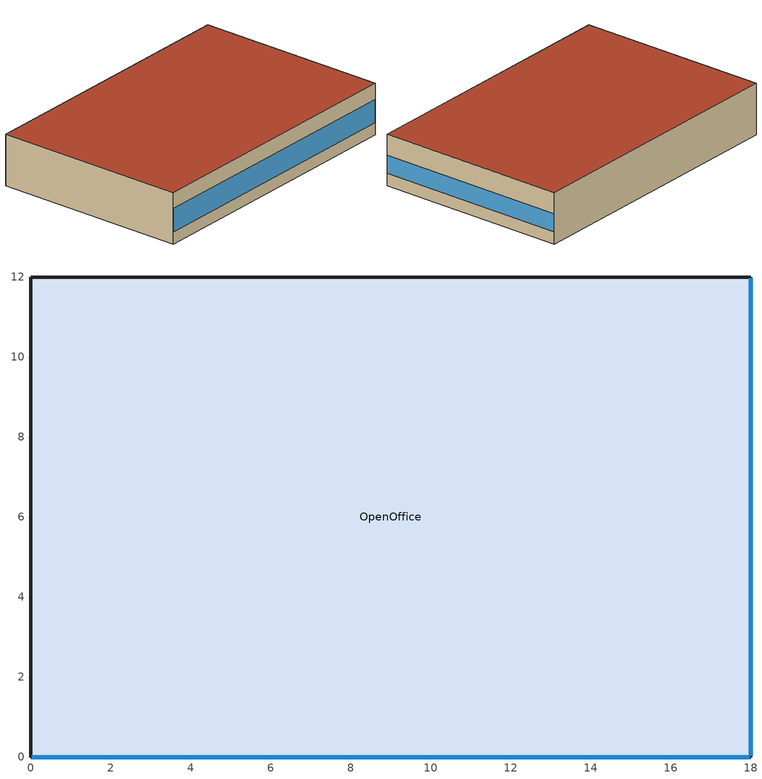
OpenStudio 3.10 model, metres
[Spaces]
OpenOffice
 floor ground: 0,0 0,12 18,12 18,0 z0
 wall outside: 0,12 0,0 18,0 18,12 0,12 z0:3.2
 window: 0.03,0 17.97,0 z0.76:2.21; 18,0.03 18,11.97 z0.76:1.89
 roof outside: 18,0 18,12 0,12 0,0 z3.2
[Building]
Building 1: Default Construction Set=Init Default Constructions; Default Schedule Set=Init Defaults
[Material] Roughness=MediumSmooth; Density {kg/m3}=800; Specific Heat {J/kg-K}=900
Name | Thickness {m} | Conductivity {W/m-K}
Init Wall Material | 0.2 | 1.1
Init Roof Material | 0.18 | 0.8
Init Floor Material | 0.16 | 1.2
[Construction]
Init Wall: Init Wall Material
Init Roof: Init Roof Material
Init Floor: Init Floor Material
Init Window: Init Window Glazing
[WindowMaterial:SimpleGlazingSystem]
Init Window Glazing: U-Factor {W/m2-K}=5.5; Solar Heat Gain Coefficient=0.35; Visible Transmittance=0.6
[DefaultSurfaceConstructions] Floor Construction=Init Floor; Wall Construction=Init Wall; Roof Ceiling Construction=Init Roof
Default Surface Constructions 1; Default Surface Constructions 2
[DefaultSubSurfaceConstructions]
Default Sub Surface Constructions 1: Fixed Window Construction=Init Window; Operable Window Construction=Init Window
[DefaultConstructionSet]
Init Default Constructions: Default Exterior Surface Constructions=Default Surface Constructions 1; Default Ground Contact Surface Constructions=Default Surface Constructions 2; Default Exterior SubSurface Constructions=Default Sub Surface Constructions 1
[BuildingStory]
Story 1: Nominal Z Coordinate {m}=0
[SpaceType]
OpenOfficeInit
[Lights:Definition]
OpenOfficeInit LightsDef: Design Level Calculation Method=Watts/Area; Watts per Space Floor Area {W/m2}=14
[Lights]
OpenOfficeInit Lights: Lights Definition=OpenOfficeInit LightsDef; Space or SpaceType=OpenOfficeInit; Fraction Replaceable=1
[People:Definition]
OpenOfficeInit PeopleDef: Number of People Calculation Method=People/Area; People per Space Floor Area {person/m2}=0.055; Fraction Radiant=0.3
[People]
OpenOfficeInit People: People Definition=OpenOfficeInit PeopleDef; Space or SpaceType=OpenOfficeInit; Multiplier=1
[ElectricEquipment:Definition]
OpenOfficeInit EquipDef: Design Level Calculation Method=Watts/Area; Watts per Space Floor Area {W/m2}=9
[ElectricEquipment]
OpenOfficeInit Equip: Electric Equipment Definition=OpenOfficeInit EquipDef; Space or SpaceType=OpenOfficeInit
[Space]
OpenOffice: Space Type=OpenOfficeInit; Building Story=Story 1; Thermal Zone=OpenOffice Zone
[ThermalZone]
OpenOffice Zone: Thermostat=OpenOffice Zone Thermostat; Use Ideal Air Loads=No
[Sizing:Zone]
OpenOffice Zone: Zone Cooling Design Supply Air Temperature Input Method=SupplyAirTemperature; Zone Cooling Design Supply Air Temperature {C}=14; Zone Cooling Design Supply Air Temperature Difference {deltaC}=11.11; Zone Heating Design Supply Air Temperature Input Method=SupplyAirTemperature; Zone Heating Design Supply Air Temperature {C}=40; Zone Heating Design Supply Air Temperature Difference {deltaC}=11.11; Zone Cooling Design Supply Air Humidity Ratio {kg-H2O/kg-air}=0.0085; Zone Heating Design Supply Air Humidity Ratio {kg-H2O/kg-air}=0.008; Cooling Design Air Flow Method=DesignDay; Heating Design Air Flow Method=DesignDay; Account for Dedicated Outdoor Air System=No; Dedicated Outdoor Air System Control Strategy=NeutralSupplyAir; Dedicated Outdoor Air Low Setpoint Temperature for Design {C}=autosize; Dedicated Outdoor Air High Setpoint Temperature for Design {C}=autosize; Zone Load Sizing Method=Sensible Load Only No Latent Load; Zone Latent Cooling Design Supply Air Humidity Ratio Input Method=HumidityRatioDifference; Zone Cooling Design Supply Air Humidity Ratio Difference {kgWater/kgDryAir}=0.005; Zone Latent Heating Design Supply Air Humidity Ratio Input Method=HumidityRatioDifference; Zone Humidification Design Supply Air Humidity Ratio Difference {kgWater/kgDryAir}=0.005; Sizing Option=Coincident
[Zone equipment]
OpenOffice Zone: OpenOffice Zone Ideal Loads
[ThermostatSetpoint:DualSetpoint]
OpenOffice Zone Thermostat: Heating Setpoint Temperature Schedule=OpenOffice Zone Htg Sch; Cooling Setpoint Temperature Schedule=OpenOffice Zone Clg Sch
[DefaultScheduleSet]
Init Defaults: Number of People Schedule=Init Defaults Occupancy; People Activity Level Schedule=Init Defaults Activity; Lighting Schedule=AlwaysOnLights; Electric Equipment Schedule=Init Defaults Equipment; Infiltration Schedule=Init Defaults Infiltration
[Schedule:Ruleset]
Name | Default Day Schedule
OpenOffice Zone Htg Sch | Schedule Day 1
OpenOffice Zone Clg Sch | Schedule Day 2
AlwaysOnLights | Schedule Day 3
Init Defaults Occupancy | Schedule Day 4
Init Defaults Activity | Schedule Day 5
Init Defaults Equipment | Schedule Day 6
Init Defaults Infiltration | Schedule Day 7
[Schedule:Day]
Schedule Day 1: 24, 0, 21
Schedule Day 2: 24, 0, 24
Schedule Day 3; Schedule Day 7: 24, 0, 1
Schedule Day 4; Schedule Day 6: 6, 0, 0.05, 8, 0, 0.25, 18, 0, 1, 22, 0, 0.2, 24, 0, 0.05
Schedule Day 5: 24, 0, 120
